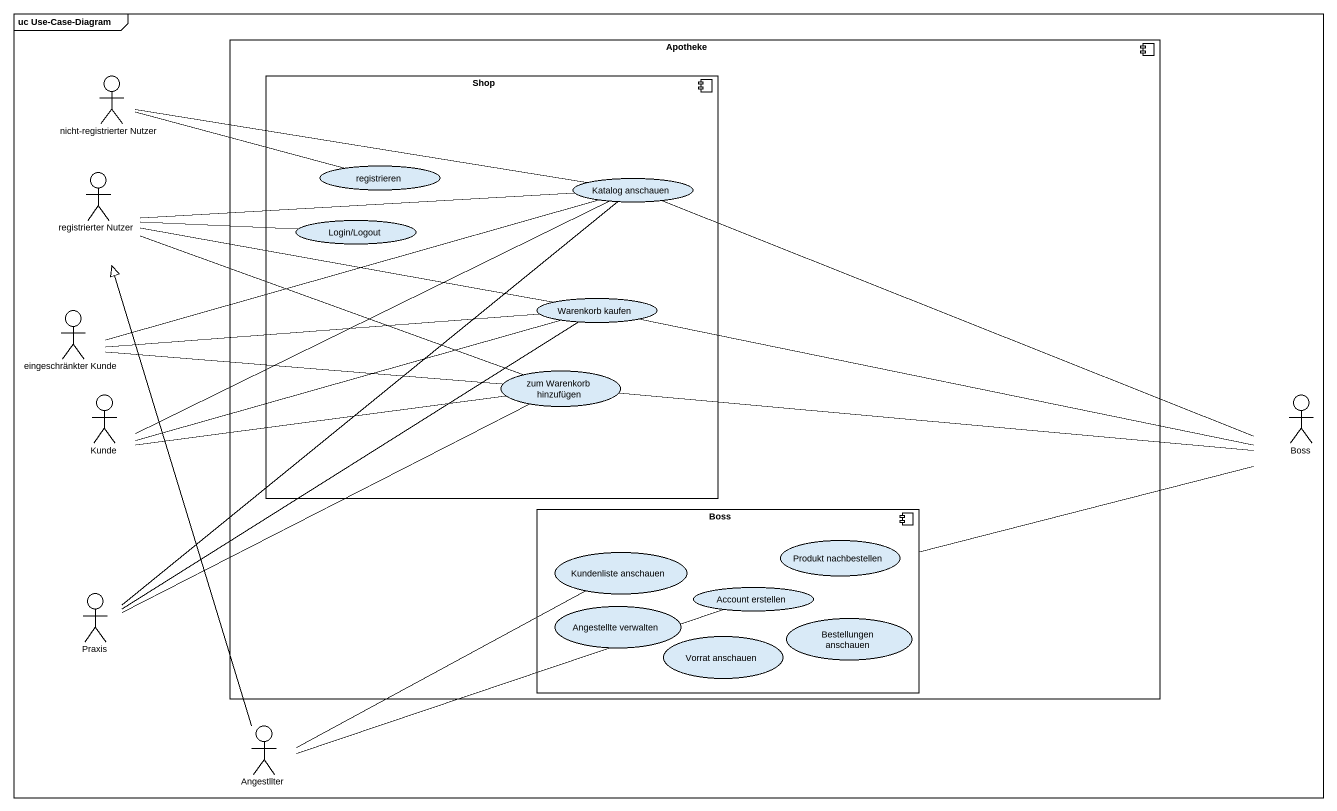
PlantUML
@startuml
mainframe uc Use-Case-Diagram
component Apotheke {
  component Shop {
    usecase registrieren
    usecase "Katalog anschauen" as Katalog_anschauen
    usecase "Login/Logout" as Login_Logout
    usecase "Warenkorb kaufen" as Warenkorb_kaufen
    usecase "zum Warenkorb hinzufügen" as zum_Warenkorb_hinzufügen
  }
  component "Boss" as Boss_2 {
    usecase "Kundenliste anschauen" as Kundenliste_anschauen
    usecase "Produkt nachbestellen" as Produkt_nachbestellen
    usecase "Angestellte verwalten" as Angestellte_verwalten
    usecase "Account erstellen" as Account_erstellen
    usecase "Vorrat anschauen" as Vorrat_anschauen
    usecase "Bestellungen anschauen" as Bestellungen_anschauen
  }
}
actor "nicht-registrierter Nutzer" as nicht_registrierter_Nutzer
actor "registrierter Nutzer" as registrierter_Nutzer
actor "eingeschränkter Kunde" as eingeschränkter_Kunde
actor Kunde
actor Boss
actor Praxis
actor Angestllter
nicht_registrierter_Nutzer -right- registrieren
nicht_registrierter_Nutzer -right- Katalog_anschauen
registrierter_Nutzer -right- Katalog_anschauen
registrierter_Nutzer -right- Login_Logout
registrierter_Nutzer -right- Warenkorb_kaufen
registrierter_Nutzer -right- zum_Warenkorb_hinzufügen
eingeschränkter_Kunde -right- Katalog_anschauen
eingeschränkter_Kunde -right- Warenkorb_kaufen
eingeschränkter_Kunde -right- zum_Warenkorb_hinzufügen
Kunde -right- Katalog_anschauen
Kunde -right- Warenkorb_kaufen
Kunde -right- zum_Warenkorb_hinzufügen
Boss -left- Katalog_anschauen
Boss -left- Warenkorb_kaufen
Boss -left- zum_Warenkorb_hinzufügen
Boss -left- Boss_2
Praxis -up- Katalog_anschauen
Praxis -up- Warenkorb_kaufen
Praxis -right- zum_Warenkorb_hinzufügen
Angestllter -up-|> registrierter_Nutzer
Angestllter -right- Kundenliste_anschauen
Angestllter -right- Account_erstellen
@enduml
